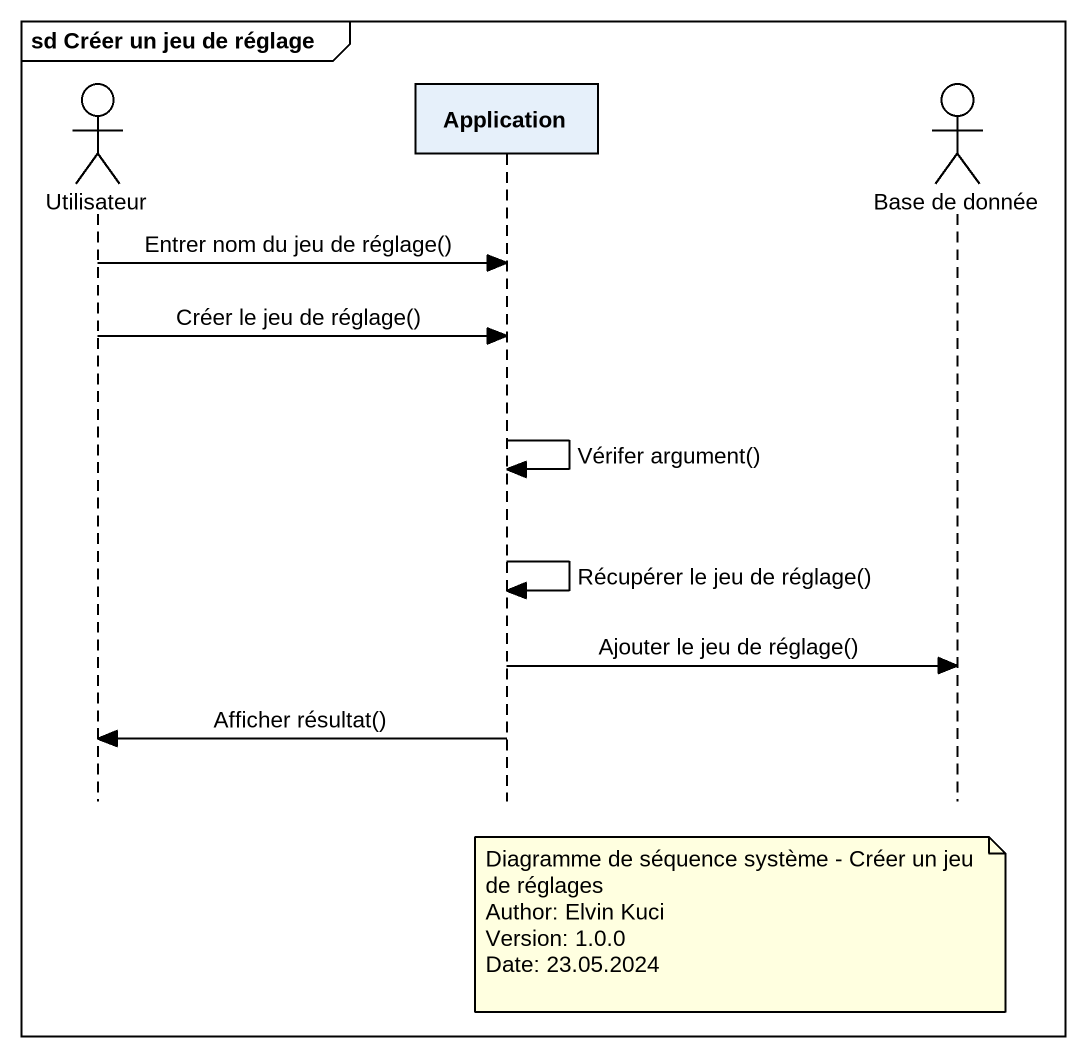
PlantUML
@startuml
mainframe sd Créer un jeu de réglage
hide footbox
actor Utilisateur
participant Application
actor "Base de donnée" as Base_de_donnée

Utilisateur -> Application : Entrer nom du jeu de réglage()
Utilisateur -> Application : Créer le jeu de réglage()
Application -> Application : Vérifer argument()
Application -> Application : Récupérer le jeu de réglage()
Application -> Base_de_donnée : Ajouter le jeu de réglage()
Application -> Utilisateur : Afficher résultat()
note over Base_de_donnée
  Diagramme de séquence système - Créer un jeu de réglages
  Author: Elvin Kuci
  Version: 1.0.0
  Date: 23.05.2024
end note
@enduml
